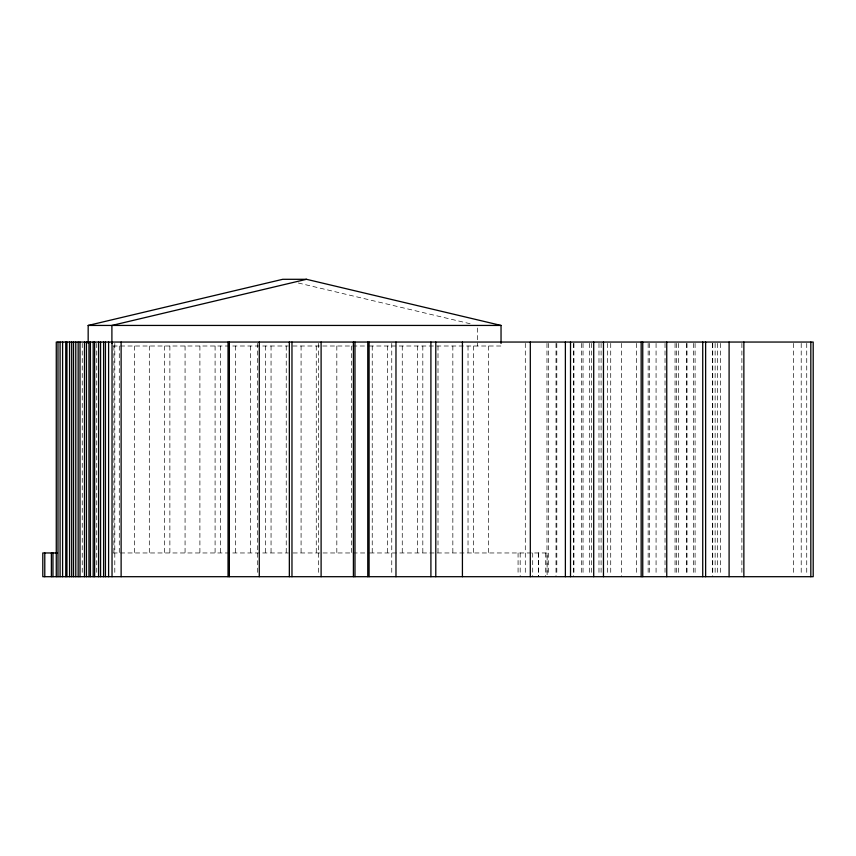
<?xml version="1.0" encoding="UTF-8"?>
<svg xmlns="http://www.w3.org/2000/svg" width="856" height="856" viewBox="0 0 856 856"><rect width="100%" height="100%" fill="white"/><g stroke="black" fill="none" stroke-linecap="round" stroke-linejoin="round"><path stroke-width="0.64" stroke-dasharray="4.28 3.21" d="M112.939 346.006L288.419 346.006M292.773 346.006L369 346.006M369.214 346.006L501.038 346.006M112.939 552.965L288.451 552.965M293.03 552.965L369.257 552.965M369.867 552.965L547.123 552.965L547.123 576.698M298.305 282.994L472.127 324.21M806.737 343.384L806.737 574.034M801.205 343.384L801.205 574.034M793.555 343.384L793.555 574.034M741.885 343.384L741.885 574.034M720.656 343.384L720.656 574.034M717.628 343.384L717.628 574.034M715.124 343.384L715.124 574.034M712.748 343.384L712.748 576.698M712.62 343.384L712.62 574.034M695.083 343.384L695.083 574.034M693.638 343.384L693.638 574.034M686.919 343.384L686.919 574.034M686.78 343.384L686.78 574.034M678.476 343.384L678.476 574.034M676.636 343.384L676.636 574.034M675.052 343.384L675.052 574.034M665.026 343.384L665.026 574.034M656.071 343.384L656.071 574.034M649.34 343.384L649.34 574.034M648.153 343.384L648.153 574.034M636.425 343.384L636.425 574.034M621.403 343.384L621.403 576.698M610.724 343.384L610.724 574.034M607.428 343.384L607.428 574.034M601.094 343.384L601.094 574.034M598.986 343.384L598.986 574.034M591.475 343.384L591.475 574.034M589.367 343.384L589.367 574.034M583.032 343.384L583.032 574.034M581.588 343.384L581.588 574.034M573.937 343.384L573.937 574.034M573.681 343.384L573.681 576.698M556.807 343.384L556.807 574.034M556.015 343.384L556.015 576.698M548.632 343.384L548.632 574.034M546.973 343.384L546.973 574.034M545.636 552.965L545.636 576.698M538.649 552.965L538.649 576.698M538.381 552.965L538.381 576.698M532.71 552.965L532.71 576.698M525.295 343.384L525.295 574.034M520.181 552.965L520.181 576.698M518.073 552.965L518.073 574.055M488.594 346.006L488.594 552.965M477.316 328.009L477.316 346.006M473.411 346.006L473.411 552.965M468.029 346.006L468.029 552.965M452.845 346.006L452.845 552.965M438.005 346.006L438.005 552.965M422.821 346.006L422.821 552.965M417.439 346.006L417.439 552.965M402.256 346.006L402.256 552.965M391.759 343.384L391.759 574.034M387.415 346.006L387.415 552.965M372.232 346.006L372.232 552.965M351.666 346.006L351.666 552.965M336.825 346.006L336.825 552.965M318.603 343.384L318.603 574.034M316.26 346.006L316.26 552.965M301.077 346.006L301.077 552.965M286.236 346.006L286.236 552.965M271.052 346.006L271.052 552.965M265.67 346.006L265.67 552.965M257.699 343.384L257.699 574.034M250.487 346.006L250.487 552.965M235.646 346.006L235.646 552.965M220.463 346.006L220.463 552.965M215.091 346.006L215.091 552.965M199.897 346.006L199.897 552.965M185.067 346.006L185.067 552.965M169.873 346.006L169.873 552.965M164.502 346.006L164.502 552.965M149.308 346.006L149.308 552.965M134.478 346.006L134.478 552.965M119.284 346.006L119.284 552.965M114.8 343.384L114.8 574.034M113.912 346.006L113.912 552.965M96.739 343.384L96.739 574.034M82.24 343.384L82.24 574.034"/><path stroke-width="1.28" d="M88.168 343.438L88.168 325.44L282.737 279.302L306.48 279.302L501.038 325.44L501.038 343.438M306.48 279.302L111.901 325.44L111.901 343.438M88.168 325.44L501.038 325.44M57.48 552.965L42.8 552.965L42.8 576.698L813.2 576.698L813.2 342.047L56.271 342.047L56.271 576.698M810.825 342.047L810.825 576.698M743.864 342.047L743.864 576.698M729.098 342.047L729.098 576.698M705.633 342.047L705.633 576.698M702.733 342.047L702.733 576.698M666.749 342.047L666.749 576.698M642.749 342.047L642.749 576.698M641.165 342.047L641.165 576.698M603.469 342.047L603.469 576.698M593.711 342.047L593.711 576.698M570.513 342.047L570.513 576.698M565.377 342.047L565.377 576.698M530.303 342.047L530.303 576.698M462.422 342.047L462.422 576.698M435.79 342.047L435.79 576.698M430.91 342.047L430.91 576.698M395.975 342.047L395.975 576.698M369.086 342.047L369.086 576.698M367.77 342.047L367.77 576.698M354.983 342.047L354.983 576.698M353.4 342.047L353.4 576.698M321.107 342.047L321.107 576.698M291.971 342.047L291.971 576.698M289.339 342.047L289.339 576.698M259.282 342.047L259.282 576.698M229.355 342.047L229.355 576.698M228.038 342.047L228.038 576.698M121.124 342.047L121.124 576.698M112.029 342.047L112.029 576.698M108.605 342.047L108.605 576.698M105.438 342.047L105.438 576.698M103.597 342.047L103.597 576.698M100.569 342.047L100.569 576.698M98.59 342.047L98.59 576.698M94.631 342.047L94.631 576.698M93.186 342.047L93.186 576.698M90.415 342.047L90.415 576.698M88.96 342.047L88.96 576.698M86.456 342.047L86.456 576.698M84.487 342.047L84.487 576.698M80.004 342.047L80.004 576.698M78.153 342.047L78.153 576.698M75.777 342.047L75.777 576.698M73.541 342.047L73.541 576.698M71.69 342.047L71.69 576.698M69.582 342.047L69.582 576.698M66.95 342.047L66.95 576.698M65.762 342.047L65.762 576.698M62.595 342.047L62.595 576.698M60.091 342.047L60.091 576.698M57.983 342.047L57.983 576.698M52.954 552.965L52.954 576.698M51.371 552.965L51.371 576.698M44.78 552.965L44.78 576.698"/></g></svg>
